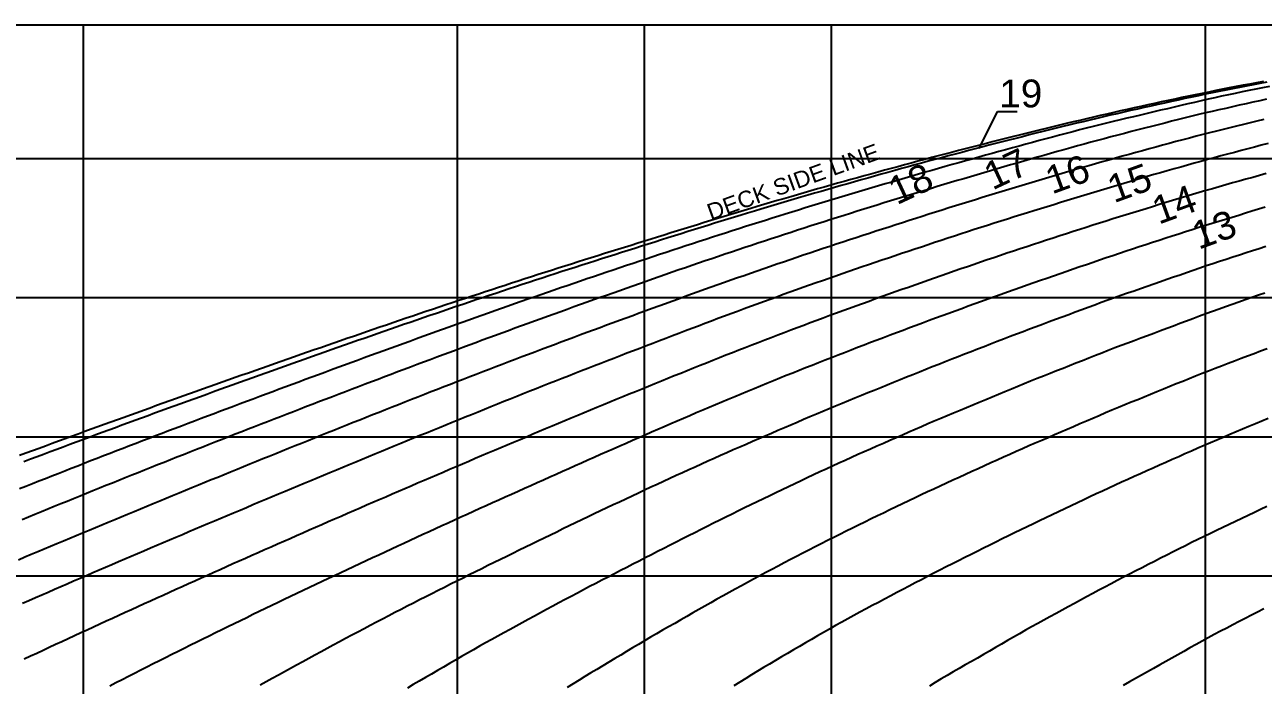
# Model space of a CAD drawing. Header units: millimetres. Extents: x 219888 to 472088, y 91183 to 209983.
# Drawn here: x 239116 to 256928, y 131847 to 141339 of the extents above; entities that cross this region are included whole.
import ezdxf

# ---------------------------------------------------------------- set-up
doc = ezdxf.new("R2010")
doc.units = ezdxf.units.MM
doc.layers.add('Waterlines', color=7, linetype='Continuous')
doc.layers.add('网格线和标注', color=7, linetype='Continuous')
doc.styles.get("Standard").update_dxf_attribs({"font": 'arial.ttf', "height": 600})

msp = doc.modelspace()

# ---------------------------------------------------------------- linework, layer by layer
at = {"layer": 'Waterlines', "color": 135}
for points in [[(256932.704, 140524.446), (256833.514, 140506.106), (256735.534, 140487.776), (256638.324, 140469.386), (256539.174, 140450.416), (256440.254, 140431.276), (256344.264, 140412.486), (256245.544, 140392.936), (256146.284, 140373.046), (256048.774, 140353.276), (255951.604, 140333.356), (255852.924, 140312.906), (255754.004, 140292.206), (255657.334, 140271.776), (255559.754, 140250.966), (255461.024, 140229.726), (255363.634, 140208.616), (255267.254, 140187.556), (255168.254, 140165.766), (255069.754, 140143.936), (254972.644, 140122.276), (254876.424, 140100.676), (254777.574, 140078.356), (254679.944, 140056.186), (254583.734, 140034.196), (254485.794, 140011.676), (254387.684, 139988.946), (254289.684, 139966.076), (254193.114, 139943.356), (254096.454, 139920.436), (253998.434, 139896.996), (253900.894, 139873.476), (253804.114, 139849.956), (253707.234, 139826.216), (253608.894, 139801.926), (253512.644, 139777.976), (253416.254, 139753.826), (253317.704, 139728.966), (253223.704, 139705.136), (253125.224, 139680.046), (253027.854, 139655.146), (252931.274, 139630.376), (252834.724, 139605.536), (252736.924, 139580.316), (252640.584, 139555.436), (252543.814, 139530.406), (252446.564, 139505.276), (252349.564, 139480.336), (252251.214, 139455.176), (252156.064, 139429.986), (252059.604, 139404.176), (251962.504, 139378.066), (251866.094, 139352.066), (251770.634, 139326.246), (251673.974, 139300.046), (251575.924, 139273.406), (251480.974, 139247.546), (251384.364, 139221.166), (251286.874, 139194.476), (251190.374, 139167.966), (251095.254, 139141.736), (250997.814, 139114.746), (250901.514, 139087.936), (250804.704, 139060.846), (250709.844, 139034.136), (250613.724, 139006.916), (250517.314, 138979.456), (250421.004, 138951.846), (250324.854, 138924.146), (250228.364, 138896.216), (250131.904, 138868.176), (250035.544, 138840.066), (249939.864, 138812.046), (249843.954, 138783.846), (249747.934, 138755.506), (249651.564, 138726.946), (249557.914, 138699.076), (249460.954, 138670.096), (249365.864, 138641.526), (249269.614, 138612.476), (249174.154, 138583.526), (249078.664, 138554.436), (248982.894, 138525.136), (248887.374, 138495.786), (248791.654, 138466.276), (248696.044, 138436.696), (248600.584, 138407.076), (248505.144, 138377.386), (248409.714, 138347.656), (248314.114, 138317.826), (248218.524, 138287.986), (248123.014, 138258.166), (248027.664, 138228.416), (247932.174, 138198.656), (247836.934, 138168.996), (247741.104, 138139.156), (247645.434, 138109.346), (247550.324, 138079.696), (247455.004, 138049.926), (247359.334, 138020.006), (247263.664, 137990.016), (247168.414, 137960.076), (247073.084, 137930.046), (246977.614, 137899.886), (246882.414, 137869.736), (246786.894, 137839.406), (246691.424, 137808.996), (246595.724, 137778.436), (246500.364, 137747.886), (246404.974, 137717.236), (246309.424, 137686.456), (246214.284, 137655.706), (246118.904, 137624.786), (246024.944, 137594.246), (245930.534, 137563.466), (245834.824, 137532.156), (245740.134, 137501.106), (245645.074, 137469.836), (245549.344, 137438.256), (245453.924, 137406.686), (245359.084, 137375.216), (245264.264, 137343.656), (245170.214, 137312.266), (245075.964, 137280.726), (244980.424, 137248.666), (244884.914, 137216.526), (244790.444, 137184.646), (244697.304, 137153.146), (244601.864, 137120.776), (244506.784, 137088.466), (244411.294, 137055.946), (244316.934, 137023.746), (244221.804, 136991.216), (244128.704, 136959.316), (244033.084, 136926.506), (243937.914, 136893.786), (243842.784, 136861.026), (243749.814, 136828.956), (243655.174, 136796.266), (243559.994, 136763.346), (243465.954, 136730.756), (243371.974, 136698.156), (243277.344, 136665.266), (243182.204, 136632.166), (243088.304, 136599.436), (242993.904, 136566.496), (242899.524, 136533.516), (242804.284, 136500.186), (242710.294, 136467.246), (242617.004, 136434.516), (242521.744, 136401.036), (242426.584, 136367.556), (242332.344, 136334.356), (242239.344, 136301.546), (242144.354, 136267.996), (242049.594, 136234.476), (241956.704, 136201.586), (241862.074, 136168.036), (241767.124, 136134.326), (241673.014, 136100.866), (241579.404, 136067.556), (241484.844, 136033.856), (241390.014, 136000.026), (241296.044, 135966.456), (241202.264, 135932.906), (241108.244, 135899.236), (241013.114, 135865.126), (240918.464, 135831.146), (240825.924, 135797.876), (240731.444, 135763.876), (240636.524, 135729.656), (240543.524, 135696.096), (240449.804, 135662.226), (240355.154, 135627.976), (240260.454, 135593.666), (240167.304, 135559.866), (240073.184, 135525.676), (239978.994, 135491.416), (239884.494, 135456.996), (239790.444, 135422.696), (239697.944, 135388.916), (239603.104, 135354.226), (239508.584, 135319.616), (239414.384, 135285.076), (239322.534, 135251.346), (239227.974, 135216.566), (239133.704, 135181.836), (239039.114, 135146.936)], [(257016.244, 140453.746), (256918.194, 140433.776), (256820.364, 140413.756), (256722.204, 140393.556), (256624.494, 140373.346), (256526.464, 140352.966), (256428.514, 140332.496), (256330.414, 140311.856), (256232.784, 140291.136), (256134.284, 140269.946), (256036.694, 140247.746), (255939.744, 140224.636), (255842.744, 140201.916), (255745.284, 140179.166), (255647.764, 140156.396), (255550.514, 140133.656), (255452.984, 140110.796), (255355.884, 140087.966), (255258.544, 140065.006), (255161.384, 140041.986), (255063.444, 140018.676), (254966.264, 139995.426), (254869.134, 139972.026), (254771.934, 139948.436), (254674.894, 139924.666), (254577.514, 139900.596), (254480.564, 139876.386), (254383.944, 139852.016), (254286.334, 139827.156), (254189.524, 139802.246), (254092.964, 139777.176), (253996.084, 139751.786), (253899.614, 139726.286), (253802.484, 139700.416), (253705.964, 139674.536), (253609.414, 139648.486), (253513.114, 139622.386), (253416.394, 139596.076), (253319.884, 139569.746), (253223.154, 139543.266), (253127.124, 139516.906), (253030.544, 139490.296), (252934.074, 139463.636), (252837.854, 139436.946), (252741.214, 139410.046), (252645.014, 139383.166), (252548.524, 139356.086), (252452.494, 139329.036), (252355.804, 139301.666), (252260.034, 139274.436), (252163.654, 139246.896), (252067.344, 139219.246), (251971.394, 139191.576), (251875.384, 139163.756), (251779.364, 139135.816), (251683.224, 139107.726), (251587.374, 139079.606), (251491.134, 139051.286), (251395.444, 139023.016), (251299.304, 138994.526), (251203.394, 138966.016), (251107.684, 138937.496), (251011.704, 138908.826), (250915.954, 138880.136), (250820.234, 138851.366), (250724.284, 138822.456), (250628.764, 138793.566), (250532.824, 138764.466), (250437.094, 138735.316), (250341.404, 138706.066), (250246.014, 138676.796), (250150.294, 138647.306), (250054.314, 138617.616), (249959.294, 138588.096), (249863.534, 138558.216), (249767.964, 138528.276), (249672.804, 138498.346), (249577.484, 138468.236), (249481.964, 138437.946), (249386.624, 138407.596), (249291.514, 138377.196), (249196.024, 138346.556), (249100.944, 138315.926), (249005.644, 138285.116), (248910.554, 138254.256), (248815.544, 138223.316), (248720.214, 138192.156), (248625.144, 138160.966), (248530.214, 138129.736), (248435.274, 138098.406), (248340.284, 138066.986), (248245.364, 138035.536), (248150.354, 138004.006), (248055.434, 137972.476), (247960.444, 137940.906), (247865.604, 137909.366), (247770.754, 137877.776), (247675.704, 137846.076), (247580.974, 137814.426), (247486.084, 137782.636), (247390.964, 137750.656), (247296.584, 137718.796), (247201.224, 137686.476), (247107.014, 137654.426), (247012.124, 137622.076), (246917.144, 137589.656), (246822.794, 137557.436), (246727.864, 137524.866), (246633.544, 137492.286), (246539.144, 137459.506), (246444.554, 137426.556), (246350.354, 137393.666), (246255.764, 137360.556), (246161.504, 137327.516), (246067.074, 137294.346), (245972.674, 137261.136), (245878.534, 137227.946), (245783.944, 137194.526), (245689.894, 137161.226), (245595.524, 137127.726), (245501.044, 137094.106), (245406.984, 137060.546), (245312.714, 137026.836), (245218.454, 136993.036), (245124.484, 136959.266), (245030.594, 136925.466), (244936.234, 136891.436), (244842.184, 136857.456), (244748.164, 136823.456), (244653.954, 136789.346), (244560.104, 136755.326), (244466.094, 136721.226), (244372.084, 136687.086), (244278.124, 136652.936), (244183.674, 136618.576), (244090.124, 136584.506), (243996.144, 136550.256), (243902.104, 136515.926), (243807.664, 136481.396), (243713.914, 136447.026), (243619.814, 136412.406), (243526.444, 136377.946), (243432.434, 136343.176), (243338.624, 136308.476), (243244.684, 136273.716), (243150.804, 136238.946), (243057.384, 136204.336), (242963.164, 136169.406), (242869.754, 136134.756), (242775.924, 136099.926), (242682.104, 136065.066), (242588.254, 136030.156), (242494.764, 135995.336), (242400.854, 135960.316), (242307.044, 135925.276), (242213.494, 135890.276), (242119.714, 135855.126), (242026.054, 135819.956), (241932.584, 135784.786), (241838.944, 135749.486), (241745.324, 135714.136), (241651.784, 135678.746), (241558.094, 135643.236), (241464.814, 135607.826), (241371.484, 135572.336), (241277.634, 135536.606), (241184.144, 135500.966), (241090.674, 135465.296), (240997.554, 135429.726), (240904.104, 135393.996), (240810.394, 135358.146), (240716.904, 135322.346), (240623.514, 135286.556), (240530.274, 135250.806), (240436.754, 135214.916), (240343.184, 135178.966), (240249.614, 135142.976), (240156.364, 135106.866), (240063.044, 135070.196), (239970.504, 135033.906), (239877.044, 134997.236), (239784.184, 134960.806), (239691.014, 134924.226), (239597.794, 134887.596), (239505.194, 134851.196), (239412.114, 134814.566), (239318.584, 134777.716), (239225.684, 134741.076), (239132.704, 134704.356), (239039.774, 134667.576)], [(256980.204, 140514.336), (256881.184, 140495.706), (256781.934, 140476.816), (256684.614, 140458.076), (256587.114, 140439.086), (256488.024, 140419.566), (256389.994, 140400.046), (256292.104, 140380.336), (256194.604, 140360.486), (256095.634, 140340.126), (255997.254, 140319.676), (255900.814, 140299.416), (255802.344, 140278.526), (255704.534, 140257.586), (255607.424, 140236.596), (255509.204, 140215.176), (255411.074, 140193.586), (255314.044, 140172.066), (255215.964, 140150.126), (255118.934, 140128.256), (255020.804, 140105.956), (254922.804, 140083.526), (254826.064, 140061.226), (254728.054, 140038.466), (254630.844, 140015.736), (254534.754, 139993.116), (254436.834, 139969.916), (254338.424, 139946.446), (254241.624, 139923.206), (254144.984, 139899.866), (254047.534, 139876.176), (253949.574, 139852.216), (253852.614, 139828.366), (253756.364, 139804.546), (253658.844, 139780.266), (253561.314, 139755.856), (253463.824, 139731.306), (253368.094, 139707.076), (253270.674, 139682.286), (253173.384, 139657.386), (253077.754, 139632.786), (252980.554, 139607.656), (252883.374, 139582.396), (252785.854, 139556.916), (252689.674, 139531.666), (252592.924, 139506.136), (252496.414, 139480.546), (252399.004, 139454.596), (252303.194, 139428.946), (252207.054, 139403.086), (252110.334, 139376.956), (252012.884, 139350.506), (251916.534, 139324.236), (251820.904, 139298.046), (251724.094, 139271.436), (251627.584, 139244.786), (251530.814, 139217.956), (251434.224, 139191.076), (251337.874, 139164.156), (251241.544, 139137.136), (251145.914, 139110.216), (251048.984, 139082.836), (250952.594, 139055.506), (250856.564, 139028.166), (250759.934, 139000.546), (250665.124, 138973.336), (250568.804, 138945.576), (250472.504, 138917.706), (250376.234, 138889.716), (250280.014, 138861.606), (250183.854, 138833.386), (250087.564, 138804.986), (249991.954, 138776.656), (249896.114, 138748.126), (249799.854, 138719.336), (249704.944, 138690.826), (249609.394, 138661.986), (249513.184, 138632.816), (249417.794, 138603.766), (249321.744, 138574.386), (249226.284, 138545.066), (249131.224, 138515.756), (249035.254, 138486.036), (248939.474, 138456.266), (248844.414, 138426.606), (248748.724, 138396.646), (248653.304, 138366.666), (248557.664, 138336.536), (248462.274, 138306.406), (248367.014, 138276.266), (248271.954, 138246.156), (248177.124, 138216.106), (248081.334, 138185.756), (247985.804, 138155.506), (247890.414, 138125.326), (247794.964, 138095.136), (247699.354, 138064.886), (247603.674, 138034.586), (247508.374, 138004.376), (247413.054, 137974.106), (247316.954, 137943.526), (247222.694, 137913.466), (247127.934, 137883.186), (247032.104, 137852.476), (246937.094, 137821.946), (246841.634, 137791.186), (246746.474, 137760.396), (246651.324, 137729.486), (246555.814, 137698.286), (246460.404, 137666.966), (246365.144, 137635.596), (246270.994, 137604.556), (246175.094, 137573.006), (246080.744, 137542.056), (245985.834, 137510.856), (245890.304, 137479.286), (245795.684, 137447.826), (245700.904, 137416.146), (245605.644, 137384.196), (245510.754, 137352.266), (245416.404, 137320.426), (245321.994, 137288.496), (245227.194, 137256.356), (245132.554, 137224.186), (245037.204, 137191.706), (244943.034, 137159.546), (244848.174, 137127.066), (244754.084, 137094.766), (244658.824, 137061.976), (244563.894, 137029.236), (244469.784, 136996.686), (244375.954, 136964.166), (244281.104, 136931.226), (244186.094, 136898.166), (244091.334, 136865.126), (243997.984, 136832.516), (243903.454, 136799.446), (243808.694, 136766.246), (243713.924, 136733.006), (243619.874, 136699.966), (243525.204, 136666.656), (243431.494, 136633.646), (243336.494, 136600.136), (243241.964, 136566.736), (243147.864, 136533.456), (243053.934, 136500.176), (242959.574, 136466.696), (242865.054, 136433.106), (242771.774, 136399.916), (242677.384, 136366.276), (242582.454, 136332.386), (242488.474, 136298.796), (242394.274, 136265.076), (242300.254, 136231.376), (242205.524, 136197.376), (242111.564, 136163.606), (242018.514, 136130.126), (241923.454, 136095.896), (241829.004, 136061.836), (241734.474, 136027.716), (241641.724, 135994.206), (241547.424, 135960.106), (241452.554, 135925.776), (241359.044, 135891.896), (241265.194, 135857.866), (241171.234, 135823.756), (241076.744, 135789.396), (240982.484, 135755.066), (240888.584, 135720.806), (240795.424, 135686.756), (240701.214, 135652.246), (240606.334, 135617.416), (240512.594, 135582.926), (240419.624, 135548.656), (240325.284, 135513.806), (240231.304, 135479.026), (240138.144, 135444.486), (240044.034, 135409.526), (239950.444, 135374.716), (239857.124, 135339.966), (239762.124, 135304.566), (239668.544, 135269.656), (239575.374, 135234.876), (239481.314, 135199.746), (239387.454, 135164.656), (239292.984, 135129.336), (239199.754, 135094.466), (239104.914, 135059.026)], [(256975.244, 140270.466), (256877.174, 140248.586), (256780.084, 140226.806), (256682.874, 140204.906), (256584.634, 140182.706), (256486.514, 140160.496), (256389.094, 140138.476), (256291.584, 140116.636), (256193.404, 140095.056), (256096.874, 140072.716), (255999.294, 140049.076), (255902.444, 140025.226), (255805.134, 140001.026), (255708.384, 139976.806), (255611.214, 139952.336), (255513.884, 139927.696), (255417.544, 139903.206), (255320.324, 139878.376), (255223.034, 139853.416), (255126.664, 139828.586), (255029.334, 139803.386), (254932.434, 139778.166), (254836.114, 139752.966), (254738.854, 139727.356), (254641.784, 139701.616), (254546.094, 139676.056), (254449.094, 139649.956), (254351.554, 139623.506), (254256.114, 139597.426), (254159.944, 139570.946), (254062.914, 139544.036), (253966.604, 139517.126), (253869.864, 139489.916), (253774.334, 139462.876), (253677.994, 139435.446), (253581.654, 139407.886), (253484.954, 139380.096), (253389.404, 139352.546), (253292.784, 139324.596), (253197.274, 139296.876), (253100.874, 139268.796), (253004.594, 139240.666), (252909.174, 139212.686), (252813.344, 139184.486), (252717.174, 139156.086), (252620.934, 139127.556), (252524.874, 139098.956), (252429.124, 139070.346), (252333.674, 139041.696), (252237.734, 139012.786), (252141.574, 138983.676), (252046.134, 138954.666), (251950.394, 138925.436), (251855.514, 138896.376), (251759.154, 138866.766), (251663.184, 138837.176), (251567.814, 138807.686), (251472.524, 138778.156), (251376.604, 138748.356), (251281.204, 138718.656), (251185.804, 138688.906), (251090.294, 138659.076), (250994.604, 138629.146), (250898.914, 138599.136), (250803.304, 138569.046), (250708.134, 138538.986), (250612.514, 138508.646), (250517.054, 138478.216), (250421.614, 138447.636), (250327.524, 138417.336), (250232.094, 138386.466), (250136.804, 138355.506), (250041.054, 138324.286), (249946.434, 138293.346), (249851.574, 138262.256), (249756.164, 138230.936), (249661.424, 138199.786), (249566.214, 138168.446), (249470.244, 138136.846), (249375.984, 138105.516), (249281.354, 138073.586), (249186.774, 138041.596), (249092.104, 138009.506), (248997.334, 137977.326), (248902.234, 137944.966), (248807.144, 137912.546), (248712.104, 137880.036), (248618.424, 137847.866), (248523.784, 137815.216), (248428.794, 137782.306), (248334.504, 137749.476), (248239.724, 137716.346), (248145.384, 137683.276), (248051.324, 137650.246), (247957.094, 137617.146), (247862.444, 137583.886), (247768.064, 137550.706), (247673.604, 137517.446), (247579.494, 137484.256), (247484.764, 137450.796), (247390.154, 137417.296), (247296.414, 137384.026), (247202.894, 137350.746), (247107.834, 137316.836), (247013.724, 137283.196), (246919.344, 137249.376), (246824.744, 137215.396), (246730.674, 137181.526), (246636.084, 137147.366), (246542.574, 137113.506), (246448.604, 137079.376), (246355.444, 137045.456), (246260.204, 137010.726), (246166.674, 136976.566), (246072.414, 136942.116), (245978.694, 136907.796), (245884.184, 136873.086), (245790.744, 136838.666), (245697.044, 136804.086), (245603.114, 136769.346), (245509.064, 136734.496), (245415.594, 136699.806), (245321.644, 136664.866), (245228.794, 136630.286), (245134.674, 136595.176), (245040.694, 136560.066), (244946.944, 136524.986), (244853.184, 136489.846), (244759.824, 136454.806), (244665.864, 136419.496), (244571.844, 136384.146), (244479.104, 136349.236), (244385.054, 136313.806), (244291.124, 136278.396), (244197.664, 136243.146), (244103.814, 136207.716), (244010.114, 136172.326), (243916.464, 136136.926), (243823.304, 136101.516), (243729.324, 136065.606), (243636.064, 136029.926), (243542.854, 135994.226), (243449.984, 135958.626), (243356.394, 135922.706), (243262.384, 135886.586), (243169.124, 135850.726), (243076.344, 135815.006), (242981.904, 135778.596), (242889.704, 135743.026), (242795.764, 135706.716), (242702.724, 135670.716), (242609.554, 135634.596), (242515.594, 135598.126), (242422.494, 135561.926), (242329.484, 135525.706), (242235.984, 135489.256), (242143.474, 135453.146), (242049.904, 135416.586), (241956.384, 135380.016), (241863.754, 135343.746), (241770.254, 135307.106), (241677.334, 135270.666), (241583.844, 135233.976), (241490.194, 135197.216), (241396.844, 135160.446), (241304.564, 135123.786), (241211.844, 135086.886), (241118.714, 135049.776), (241025.794, 135012.716), (240932.884, 134975.636), (240840.044, 134938.556), (240747.114, 134901.406), (240654.234, 134864.236), (240561.664, 134827.166), (240468.304, 134789.736), (240375.714, 134752.576), (240283.004, 134715.316), (240189.804, 134677.806), (240097.294, 134640.496), (240004.634, 134603.056), (239911.424, 134565.326), (239818.754, 134527.726), (239725.744, 134489.916), (239633.664, 134452.386), (239540.654, 134414.396), (239448.074, 134376.496), (239355.234, 134338.416), (239263.014, 134300.496), (239170.324, 134262.316), (239077.354, 134223.946)], [(256935.174, 139977.846), (256837.534, 139954.016), (256741.504, 139930.456), (256643.594, 139906.356), (256545.884, 139882.286), (256449.114, 139858.516), (256351.994, 139834.946), (256254.254, 139811.456), (256156.864, 139787.426), (256060.244, 139762.716), (255963.474, 139737.436), (255866.734, 139711.866), (255770.314, 139686.176), (255673.444, 139660.206), (255576.764, 139634.156), (255480.314, 139608.046), (255383.884, 139581.836), (255286.714, 139555.316), (255191.114, 139529.126), (255094.134, 139502.456), (254997.974, 139475.896), (254901.254, 139449.076), (254804.784, 139422.196), (254708.414, 139395.216), (254612.444, 139368.186), (254515.844, 139340.826), (254419.654, 139313.406), (254323.494, 139285.826), (254226.944, 139257.946), (254131.384, 139230.166), (254035.114, 139202.006), (253938.714, 139173.626), (253843.044, 139145.296), (253747.114, 139116.726), (253651.074, 139087.986), (253555.434, 139059.236), (253459.734, 139030.356), (253363.694, 139001.266), (253267.994, 138972.206), (253172.254, 138943.046), (253076.394, 138913.766), (252980.904, 138884.536), (252885.114, 138855.126), (252789.244, 138825.626), (252693.724, 138796.146), (252598.224, 138766.596), (252502.484, 138736.866), (252406.984, 138707.106), (252311.394, 138677.186), (252215.964, 138647.136), (252120.684, 138616.886), (252024.624, 138586.136), (251929.844, 138555.586), (251834.644, 138524.836), (251739.364, 138494.136), (251644.064, 138463.516), (251548.604, 138432.866), (251453.774, 138402.366), (251358.384, 138371.616), (251263.504, 138340.926), (251167.924, 138309.876), (251072.684, 138278.786), (250977.644, 138247.606), (250882.864, 138216.366), (250787.754, 138184.886), (250692.874, 138153.356), (250597.914, 138121.676), (250502.934, 138089.876), (250407.924, 138057.936), (250313.104, 138025.946), (250218.224, 137993.816), (250123.424, 137961.586), (250028.554, 137929.216), (249934.304, 137896.936), (249839.554, 137864.376), (249744.514, 137831.606), (249649.804, 137798.846), (249555.684, 137766.176), (249461.224, 137733.286), (249366.724, 137700.276), (249272.204, 137667.146), (249178.024, 137633.986), (249083.304, 137600.466), (248988.504, 137566.756), (248894.484, 137533.176), (248800.844, 137499.596), (248706.384, 137465.606), (248612.934, 137431.896), (248518.554, 137397.766), (248424.234, 137363.616), (248330.044, 137329.476), (248235.744, 137295.266), (248141.694, 137261.106), (248046.994, 137226.686), (247953.684, 137192.546), (247859.694, 137158.086), (247766.034, 137123.716), (247672.184, 137089.266), (247578.064, 137054.676), (247484.184, 137020.156), (247390.104, 136985.526), (247296.184, 136950.906), (247202.194, 136916.186), (247109.034, 136881.706), (247014.644, 136846.676), (246920.804, 136811.756), (246826.954, 136776.726), (246733.194, 136741.626), (246639.624, 136706.506), (246546.114, 136671.326), (246452.344, 136635.986), (246358.854, 136600.696), (246264.994, 136565.226), (246171.304, 136529.786), (246077.154, 136494.116), (245983.974, 136458.706), (245890.574, 136423.006), (245797.214, 136387.156), (245703.814, 136351.196), (245610.284, 136315.136), (245517.014, 136279.126), (245423.804, 136243.086), (245330.664, 136207.026), (245237.784, 136171.026), (245143.864, 136134.566), (245050.894, 136098.416), (244957.394, 136061.996), (244864.154, 136025.586), (244770.634, 135988.986), (244677.824, 135952.586), (244584.254, 135915.806), (244491.384, 135879.226), (244398.284, 135842.506), (244305.154, 135805.726), (244211.684, 135768.806), (244118.954, 135732.146), (244025.924, 135695.276), (243933.004, 135658.326), (243840.104, 135621.266), (243747.534, 135584.276), (243654.234, 135546.926), (243561.334, 135509.706), (243468.494, 135472.486), (243375.684, 135435.246), (243282.914, 135398.006), (243190.004, 135360.676), (243096.824, 135323.226), (243003.904, 135285.856), (242911.384, 135248.626), (242818.414, 135211.186), (242725.274, 135173.646), (242632.214, 135136.086), (242539.674, 135098.656), (242447.004, 135061.066), (242354.264, 135023.346), (242261.234, 134985.436), (242169.004, 134947.866), (242076.304, 134910.106), (241983.714, 134872.366), (241891.544, 134834.746), (241798.584, 134796.766), (241706.064, 134758.916), (241613.134, 134720.856), (241520.594, 134682.916), (241427.774, 134644.796), (241335.654, 134606.926), (241243.264, 134568.916), (241150.384, 134530.666), (241057.934, 134492.566), (240964.984, 134454.246), (240872.214, 134415.966), (240780.624, 134378.166), (240687.804, 134339.846), (240595.454, 134301.696), (240502.614, 134263.336), (240410.264, 134225.156), (240317.774, 134186.906), (240225.104, 134148.546), (240132.094, 134109.846), (240040.354, 134071.556), (239947.464, 134032.776), (239855.984, 133994.576), (239763.574, 133955.976), (239670.894, 133917.256), (239578.694, 133878.716), (239486.364, 133840.116), (239393.934, 133801.446), (239301.804, 133762.896), (239209.544, 133724.256), (239117.254, 133685.586), (239024.684, 133646.766)], [(256997.524, 139632.186), (256900.294, 139606.906), (256803.774, 139581.776), (256707.064, 139556.526), (256610.284, 139531.146), (256513.504, 139505.626), (256416.794, 139479.976), (256320.144, 139454.156), (256223.484, 139428.146), (256126.974, 139401.946), (256030.454, 139375.516), (255934.074, 139348.886), (255837.574, 139322.016), (255741.294, 139295.006), (255645.184, 139267.856), (255548.774, 139240.456), (255452.514, 139212.926), (255356.404, 139185.276), (255260.194, 139157.456), (255163.774, 139129.406), (255067.794, 139101.326), (254971.834, 139073.106), (254876.064, 139044.776), (254779.864, 139016.146), (254684.374, 138987.536), (254588.284, 138958.546), (254492.094, 138929.326), (254396.994, 138900.286), (254300.964, 138870.866), (254205.324, 138841.546), (254109.334, 138812.196), (254014.064, 138783.146), (253918.234, 138753.926), (253822.374, 138724.656), (253726.874, 138695.406), (253631.354, 138666.026), (253535.794, 138636.476), (253440.214, 138606.746), (253344.384, 138576.776), (253249.294, 138546.866), (253153.724, 138516.656), (253058.504, 138486.406), (252963.264, 138456.016), (252867.704, 138425.396), (252772.554, 138394.766), (252677.344, 138363.986), (252582.324, 138333.146), (252487.094, 138302.106), (252392.114, 138271.016), (252297.024, 138239.766), (252201.764, 138208.316), (252107.024, 138176.916), (252012.014, 138145.306), (251917.064, 138113.636), (251822.114, 138081.866), (251727.124, 138050.006), (251632.534, 138018.226), (251537.204, 137986.146), (251442.364, 137954.206), (251347.494, 137922.266), (251252.574, 137890.456), (251157.884, 137858.446), (251063.314, 137825.926), (250968.844, 137793.216), (250874.534, 137760.436), (250779.764, 137727.406), (250685.444, 137694.436), (250591.024, 137661.356), (250496.514, 137628.156), (250402.344, 137594.976), (250307.714, 137561.526), (250213.634, 137528.146), (250119.564, 137494.616), (250024.974, 137460.726), (249930.734, 137426.796), (249836.854, 137392.806), (249742.974, 137358.636), (249648.744, 137324.166), (249554.884, 137289.666), (249461.104, 137255.056), (249367.064, 137220.246), (249273.104, 137185.356), (249179.524, 137150.506), (249085.724, 137115.466), (248991.914, 137080.306), (248898.614, 137045.226), (248804.934, 137009.886), (248711.054, 136974.346), (248617.744, 136938.926), (248524.074, 136903.266), (248430.714, 136867.656), (248337.174, 136831.916), (248243.804, 136796.206), (248150.004, 136760.306), (248056.424, 136724.476), (247962.934, 136688.716), (247869.454, 136652.976), (247776.134, 136617.206), (247682.934, 136581.336), (247589.344, 136545.216), (247496.204, 136509.166), (247402.674, 136472.896), (247309.584, 136436.736), (247216.574, 136400.536), (247122.974, 136364.046), (247029.814, 136327.676), (246936.914, 136291.336), (246843.634, 136254.776), (246750.354, 136218.146), (246657.314, 136181.536), (246564.174, 136144.786), (246471.194, 136108.016), (246378.234, 136071.176), (246284.744, 136034.066), (246192.034, 135997.196), (246098.944, 135960.136), (246006.114, 135923.056), (245913.184, 135885.686), (245820.554, 135848.276), (245727.834, 135810.756), (245635.184, 135773.216), (245542.384, 135735.586), (245449.624, 135697.956), (245357.014, 135660.376), (245264.424, 135622.786), (245171.414, 135585.006), (245078.704, 135547.346), (244986.114, 135509.706), (244893.074, 135471.856), (244800.554, 135434.116), (244708.024, 135396.136), (244615.424, 135358.016), (244522.924, 135319.896), (244430.594, 135281.836), (244338.064, 135243.676), (244245.694, 135205.566), (244153.124, 135167.366), (244060.444, 135129.116), (243967.904, 135090.906), (243875.404, 135052.706), (243782.864, 135014.456), (243690.684, 134976.346), (243598.274, 134938.106), (243505.654, 134899.756), (243413.014, 134861.356), (243320.764, 134823.066), (243228.104, 134784.556), (243135.984, 134746.226), (243043.594, 134707.746), (242951.114, 134669.166), (242859.014, 134630.706), (242766.454, 134592.026), (242674.284, 134553.476), (242581.914, 134514.826), (242489.464, 134476.116), (242397.404, 134437.556), (242305.164, 134398.906), (242212.654, 134360.136), (242120.414, 134321.466), (242028.264, 134282.816), (241935.874, 134244.066), (241843.504, 134205.296), (241751.264, 134166.566), (241659.014, 134127.756), (241566.574, 134088.706), (241474.674, 134049.726), (241382.714, 134010.636), (241290.624, 133971.446), (241198.714, 133932.316), (241106.514, 133893.056), (241014.524, 133853.876), (240922.664, 133814.746), (240830.294, 133775.386), (240738.404, 133736.226), (240646.434, 133697.026), (240554.064, 133657.656), (240462.234, 133618.516), (240369.764, 133579.086), (240277.464, 133539.716), (240185.484, 133500.066), (240094.004, 133460.336), (240002.624, 133420.626), (239910.804, 133380.716), (239819.044, 133340.826), (239727.284, 133300.916), (239635.514, 133260.996), (239544.044, 133221.186), (239451.844, 133181.046), (239360.224, 133141.136), (239268.414, 133101.126), (239176.834, 133061.176), (239085.184, 133021.156)], [(256969.934, 139200.596), (256873.324, 139173.196), (256777.614, 139146.456), (256680.504, 139119.596), (256584.574, 139093.016), (256488.494, 139066.156), (256391.874, 139038.826), (256296.044, 139011.386), (256200.084, 138983.586), (256104.064, 138955.456), (256008.194, 138927.096), (255912.964, 138898.736), (255816.424, 138869.816), (255720.564, 138840.976), (255625.044, 138812.136), (255528.754, 138782.976), (255433.724, 138754.106), (255337.614, 138724.846), (255242.394, 138695.786), (255146.844, 138666.556), (255050.804, 138637.116), (254955.834, 138607.946), (254859.744, 138578.346), (254763.744, 138548.626), (254668.674, 138518.316), (254573.644, 138488.056), (254478.494, 138457.686), (254383.674, 138427.356), (254288.494, 138396.836), (254192.914, 138366.106), (254097.814, 138335.436), (254002.694, 138304.676), (253907.214, 138273.706), (253812.434, 138242.846), (253717.204, 138211.736), (253622.454, 138180.666), (253527.294, 138149.326), (253432.404, 138117.926), (253337.404, 138086.346), (253242.544, 138054.656), (253147.704, 138022.846), (253053.084, 137990.996), (252958.374, 137958.996), (252863.174, 137926.716), (252768.824, 137894.626), (252674.084, 137862.296), (252579.514, 137829.916), (252484.614, 137797.326), (252390.474, 137764.896), (252295.544, 137732.056), (252200.964, 137698.966), (252106.904, 137665.746), (252012.994, 137632.566), (251918.634, 137599.196), (251824.274, 137565.776), (251730.114, 137532.386), (251635.824, 137498.906), (251541.884, 137465.496), (251447.674, 137431.916), (251353.324, 137398.216), (251259.244, 137364.526), (251165.184, 137330.726), (251070.814, 137296.686), (250976.714, 137262.566), (250883.354, 137228.546), (250788.984, 137193.966), (250694.804, 137159.256), (250601.504, 137124.676), (250507.454, 137089.616), (250413.984, 137054.596), (250319.994, 137019.236), (250226.564, 136983.986), (250133.094, 136948.656), (250039.454, 136913.186), (249946.274, 136877.766), (249852.984, 136842.176), (249759.684, 136806.406), (249666.214, 136770.406), (249573.144, 136734.376), (249479.554, 136697.966), (249386.474, 136661.576), (249293.434, 136625.046), (249200.684, 136588.506), (249107.444, 136551.676), (249014.484, 136514.876), (248921.424, 136477.956), (248828.444, 136440.996), (248735.354, 136403.896), (248642.704, 136366.596), (248549.804, 136328.976), (248457.394, 136291.556), (248364.614, 136253.956), (248272.124, 136216.466), (248179.214, 136178.766), (248087.114, 136141.356), (247994.524, 136103.696), (247901.514, 136065.806), (247808.784, 136027.966), (247716.184, 135990.096), (247623.724, 135952.206), (247531.164, 135914.206), (247438.714, 135876.166), (247346.274, 135838.066), (247253.934, 135799.946), (247161.434, 135761.716), (247068.764, 135723.356), (246976.264, 135685.026), (246884.194, 135646.806), (246792.024, 135608.396), (246699.714, 135569.706), (246607.444, 135530.926), (246515.224, 135492.096), (246423.494, 135453.456), (246331.144, 135414.546), (246239.184, 135375.786), (246147.014, 135336.926), (246054.904, 135298.086), (245962.614, 135259.176), (245870.284, 135220.266), (245777.684, 135181.256), (245685.754, 135142.286), (245594.304, 135103.246), (245502.424, 135063.956), (245410.564, 135024.646), (245318.474, 134985.226), (245226.544, 134945.876), (245134.584, 134906.516), (245042.544, 134867.126), (244950.664, 134827.826), (244858.804, 134788.566), (244766.344, 134749.086), (244674.584, 134709.876), (244582.644, 134670.496), (244491.144, 134631.176), (244399.244, 134591.536), (244307.234, 134551.756), (244215.464, 134512.026), (244124.114, 134472.436), (244032.124, 134432.556), (243940.214, 134392.696), (243848.514, 134352.936), (243756.814, 134313.206), (243664.924, 134273.406), (243572.854, 134233.496), (243481.394, 134193.786), (243389.964, 134153.976), (243298.224, 134113.916), (243206.774, 134073.866), (243115.194, 134033.666), (243023.644, 133993.416), (242932.394, 133953.246), (242840.464, 133912.746), (242748.974, 133872.436), (242657.684, 133832.206), (242565.934, 133791.796), (242474.524, 133751.526), (242382.984, 133711.136), (242291.484, 133670.646), (242200.274, 133630.136), (242108.724, 133589.346), (242017.644, 133548.656), (241926.114, 133507.696), (241834.914, 133466.836), (241743.424, 133425.816), (241652.464, 133384.996), (241561.134, 133343.996), (241470.064, 133303.116), (241378.564, 133262.056), (241287.234, 133221.076), (241196.134, 133180.096), (241105.014, 133138.906), (241014.074, 133097.626), (240923.024, 133056.166), (240832.434, 133014.856), (240741.004, 132973.126), (240650.224, 132931.656), (240559.464, 132890.176), (240468.094, 132848.406), (240377.194, 132806.846), (240286.214, 132765.246), (240195.124, 132723.606), (240104.064, 132681.996), (240013.204, 132640.406), (239922.574, 132598.676), (239831.774, 132556.716), (239741.044, 132514.696), (239650.504, 132472.736), (239559.824, 132430.686), (239469.114, 132388.606), (239378.454, 132346.536), (239287.564, 132304.366), (239196.814, 132262.266), (239106.284, 132220.286)], [(256958.464, 138716.716), (256862.704, 138687.726), (256766.614, 138658.566), (256671.064, 138629.496), (256575.374, 138600.346), (256479.484, 138571.086), (256383.754, 138541.856), (256287.964, 138512.626), (256192.024, 138483.526), (256096.674, 138454.196), (256000.994, 138423.766), (255905.744, 138393.246), (255811.154, 138362.806), (255715.834, 138332.036), (255620.764, 138301.256), (255525.404, 138270.306), (255430.304, 138239.356), (255335.184, 138208.316), (255239.894, 138177.136), (255145.234, 138146.066), (255049.864, 138114.666), (254955.204, 138083.376), (254860.274, 138051.856), (254764.914, 138020.046), (254669.944, 137988.156), (254575.414, 137956.226), (254480.464, 137923.946), (254385.484, 137891.456), (254290.854, 137858.896), (254196.854, 137826.386), (254102.294, 137793.526), (254007.574, 137760.516), (253912.784, 137727.456), (253818.194, 137694.586), (253723.864, 137662.036), (253629.294, 137629.426), (253534.804, 137596.636), (253440.174, 137563.466), (253346.094, 137530.216), (253251.304, 137496.506), (253157.664, 137463.066), (253063.444, 137429.286), (252969.454, 137395.486), (252875.174, 137361.476), (252781.094, 137327.436), (252687.014, 137293.316), (252593.034, 137259.126), (252498.854, 137224.786), (252405.214, 137190.536), (252311.234, 137156.076), (252217.014, 137121.416), (252123.074, 137086.736), (252029.674, 137052.166), (251935.584, 137017.226), (251841.724, 136982.256), (251748.174, 136947.296), (251654.544, 136912.196), (251560.644, 136876.876), (251466.954, 136841.516), (251373.464, 136806.106), (251279.864, 136770.496), (251186.544, 136734.806), (251093.104, 136698.866), (250999.544, 136662.616), (250906.294, 136626.266), (250813.224, 136589.866), (250719.804, 136553.376), (250626.674, 136517.106), (250533.224, 136480.696), (250440.154, 136444.336), (250347.424, 136407.916), (250254.264, 136371.116), (250161.024, 136334.016), (250068.474, 136296.936), (249975.584, 136259.516), (249882.744, 136221.926), (249790.044, 136184.226), (249696.954, 136146.206), (249605.004, 136108.506), (249512.254, 136070.326), (249419.994, 136032.206), (249327.194, 135993.716), (249234.644, 135955.166), (249142.574, 135916.646), (249050.364, 135877.896), (248958.214, 135838.986), (248866.194, 135799.956), (248774.264, 135760.796), (248681.844, 135721.246), (248590.244, 135681.906), (248498.464, 135642.366), (248406.134, 135602.486), (248314.674, 135562.896), (248222.434, 135522.916), (248130.764, 135483.146), (248038.954, 135443.116), (247947.364, 135402.966), (247856.034, 135362.856), (247764.454, 135322.586), (247672.724, 135282.216), (247581.174, 135241.886), (247489.824, 135201.596), (247398.004, 135161.056), (247306.564, 135120.636), (247215.304, 135080.246), (247123.344, 135039.506), (247032.114, 134999.036), (246940.504, 134958.356), (246848.854, 134917.616), (246757.224, 134876.816), (246666.244, 134836.056), (246575.404, 134795.236), (246484.094, 134754.196), (246392.864, 134713.196), (246301.754, 134672.246), (246210.244, 134631.126), (246118.954, 134590.106), (246027.554, 134549.046), (245935.944, 134507.916), (245844.734, 134467.006), (245753.594, 134426.166), (245662.404, 134384.826), (245571.664, 134343.516), (245480.674, 134302.056), (245389.474, 134260.486), (245298.524, 134219.026), (245207.474, 134177.516), (245116.094, 134135.866), (245025.314, 134094.526), (244933.884, 134052.936), (244842.724, 134011.616), (244751.694, 133969.996), (244660.904, 133928.096), (244570.314, 133886.186), (244479.814, 133844.276), (244388.934, 133802.156), (244298.134, 133760.066), (244207.124, 133717.856), (244116.624, 133675.866), (244025.754, 133633.696), (243934.674, 133591.406), (243843.494, 133549.036), (243753.294, 133506.556), (243662.984, 133464.046), (243572.464, 133421.426), (243482.194, 133378.896), (243391.624, 133336.186), (243300.814, 133293.326), (243210.464, 133250.616), (243120.034, 133207.806), (243030.084, 133165.106), (242939.244, 133121.786), (242848.854, 133078.446), (242758.844, 133035.036), (242668.614, 132991.396), (242578.564, 132948.056), (242488.494, 132904.866), (242397.844, 132861.306), (242308.004, 132817.916), (242218.034, 132774.256), (242127.974, 132730.366), (242038.644, 132686.706), (241948.504, 132642.556), (241858.734, 132598.506), (241768.974, 132554.376), (241679.064, 132510.076), (241589.544, 132465.836), (241499.794, 132421.206), (241409.954, 132376.146), (241320.574, 132331.656), (241230.954, 132287.126), (241141.674, 132242.696), (241051.944, 132197.906), (240962.254, 132152.956), (240872.934, 132107.996), (240784.064, 132063.016), (240694.914, 132017.656), (240605.784, 131972.136), (240516.684, 131926.466), (240427.594, 131880.706), (240338.514, 131834.876)], [(256966.244, 138152.056), (256871.474, 138121.436), (256775.844, 138090.506), (256680.984, 138059.796), (256585.944, 138028.996), (256490.504, 137998.046), (256395.334, 137967.136), (256300.214, 137936.206), (256205.004, 137905.186), (256109.754, 137873.976), (256015.034, 137841.366), (255920.894, 137808.556), (255826.524, 137775.816), (255731.914, 137743.016), (255637.764, 137710.376), (255543.344, 137677.626), (255448.584, 137644.726), (255354.104, 137611.886), (255259.704, 137579.016), (255165.314, 137546.096), (255070.844, 137513.066), (254976.534, 137479.986), (254882.194, 137446.766), (254787.834, 137413.356), (254693.504, 137379.676), (254599.424, 137345.726), (254505.414, 137311.366), (254411.314, 137276.546), (254317.654, 137241.586), (254223.804, 137206.596), (254130.194, 137172.056), (254036.134, 137137.566), (253942.464, 137103.216), (253848.904, 137068.746), (253754.994, 137033.926), (253661.514, 136999.036), (253567.714, 136963.766), (253473.824, 136928.226), (253380.764, 136892.766), (253287.434, 136857.036), (253193.784, 136821.046), (253100.674, 136785.156), (253007.354, 136749.096), (252914.054, 136712.966), (252820.764, 136676.766), (252727.754, 136640.626), (252634.204, 136604.206), (252541.074, 136567.916), (252447.614, 136531.446), (252354.624, 136495.136), (252260.964, 136458.546), (252168.104, 136421.706), (252075.294, 136384.556), (251983.014, 136347.546), (251890.024, 136310.186), (251797.134, 136272.806), (251704.614, 136235.516), (251611.814, 136198.056), (251519.264, 136160.626), (251426.434, 136123.006), (251333.694, 136085.346), (251241.084, 136047.636), (251148.494, 136009.816), (251056.234, 135972.006), (250963.344, 135933.786), (250871.184, 135895.736), (250778.454, 135857.316), (250686.234, 135818.956), (250593.734, 135780.336), (250501.364, 135741.626), (250409.204, 135702.846), (250316.914, 135663.836), (250224.694, 135624.636), (250133.014, 135585.376), (250041.004, 135545.696), (249949.424, 135506.226), (249857.634, 135466.676), (249765.784, 135427.076), (249673.584, 135387.276), (249582.104, 135347.706), (249490.504, 135307.996), (249398.474, 135267.966), (249306.634, 135227.846), (249215.074, 135187.606), (249123.794, 135147.216), (249032.504, 135106.546), (248941.344, 135065.676), (248850.204, 135024.586), (248758.964, 134983.246), (248668.104, 134941.936), (248576.954, 134900.366), (248486.174, 134858.896), (248395.044, 134817.206), (248304.264, 134775.616), (248212.854, 134733.696), (248122.044, 134692.006), (248030.724, 134649.996), (247940.854, 134607.786), (247850.284, 134565.216), (247759.894, 134522.686), (247669.294, 134480.006), (247579.094, 134437.466), (247488.554, 134394.696), (247398.234, 134351.946), (247307.724, 134308.996), (247217.484, 134266.036), (247127.024, 134222.826), (247036.574, 134179.476), (246946.454, 134136.136), (246856.234, 134092.626), (246766.204, 134049.136), (246676.514, 134005.556), (246586.684, 133961.726), (246497.064, 133917.936), (246406.844, 133873.836), (246317.174, 133829.986), (246227.384, 133786.066), (246137.404, 133742.036), (246047.564, 133698.056), (245957.604, 133653.996), (245867.384, 133609.666), (245778.514, 133565.426), (245688.754, 133520.776), (245599.384, 133476.306), (245510.014, 133431.836), (245420.494, 133387.256), (245330.624, 133342.476), (245241.394, 133297.966), (245151.514, 133253.046), (245061.924, 133208.066), (244972.814, 133162.836), (244883.964, 133117.566), (244794.904, 133072.276), (244705.894, 133026.926), (244616.974, 132981.466), (244527.634, 132935.596), (244438.904, 132889.806), (244349.954, 132843.636), (244261.374, 132797.406), (244172.704, 132750.936), (244084.244, 132704.426), (243995.904, 132657.866), (243907.064, 132610.966), (243818.414, 132564.206), (243730.194, 132517.626), (243642.144, 132470.446), (243553.914, 132422.916), (243466.204, 132375.556), (243378.234, 132327.946), (243290.314, 132280.286), (243202.424, 132232.546), (243114.854, 132184.856), (243026.644, 132136.686), (242939.114, 132088.656), (242851.324, 132040.166), (242763.734, 131991.456), (242676.354, 131942.706), (242589.144, 131894.276), (242501.684, 131845.936)], [(256953.404, 137484.036), (256859.054, 137450.896), (256764.674, 137417.746), (256670.444, 137384.656), (256575.974, 137351.476), (256481.584, 137318.316), (256387.304, 137285.186), (256292.914, 137251.976), (256198.324, 137218.646), (256103.724, 137185.156), (256010.114, 137150.496), (255917.004, 137115.316), (255823.524, 137080.126), (255729.894, 137044.926), (255636.394, 137009.806), (255542.704, 136974.626), (255448.924, 136939.446), (255355.484, 136904.416), (255261.654, 136869.256), (255167.974, 136834.166), (255074.404, 136799.166), (254980.544, 136764.086), (254886.824, 136729.166), (254792.714, 136694.026), (254699.974, 136657.666), (254606.994, 136620.976), (254514.154, 136584.286), (254421.284, 136547.556), (254328.424, 136510.826), (254235.364, 136473.996), (254142.344, 136437.196), (254049.244, 136400.366), (253956.104, 136363.526), (253863.214, 136326.796), (253770.234, 136290.076), (253676.894, 136253.266), (253583.494, 136216.626), (253490.764, 136179.616), (253398.584, 136141.706), (253306.194, 136103.526), (253213.934, 136065.336), (253121.594, 136027.066), (253029.044, 135988.676), (252936.744, 135950.356), (252844.444, 135912.026), (252752.054, 135873.626), (252659.924, 135835.316), (252567.244, 135796.746), (252474.964, 135758.316), (252382.564, 135719.786), (252290.194, 135681.186), (252197.614, 135642.006), (252106.474, 135602.146), (252014.844, 135562.366), (251923.204, 135522.586), (251831.664, 135482.806), (251739.884, 135442.866), (251648.314, 135402.946), (251556.744, 135362.926), (251465.094, 135322.766), (251373.184, 135282.386), (251281.974, 135242.156), (251190.294, 135201.556), (251099.094, 135160.946), (251007.914, 135120.116), (250916.794, 135079.056), (250825.504, 135037.676), (250734.504, 134996.166), (250643.774, 134954.516), (250552.724, 134912.436), (250461.994, 134870.236), (250371.364, 134827.786), (250281.164, 134785.256), (250190.654, 134742.286), (250100.464, 134699.186), (250010.214, 134655.826), (249920.134, 134612.446), (249829.874, 134569.036), (249739.804, 134525.836), (249649.614, 134482.536), (249559.844, 134439.256), (249469.854, 134395.586), (249379.904, 134351.616), (249290.184, 134307.456), (249200.814, 134263.216), (249111.144, 134218.636), (249021.484, 134173.896), (248931.974, 134129.066), (248842.484, 134084.116), (248753.554, 134039.326), (248664.174, 133994.176), (248574.964, 133948.996), (248485.864, 133903.756), (248396.654, 133858.356), (248307.494, 133812.876), (248218.524, 133767.416), (248129.404, 133721.826), (248040.444, 133676.266), (247951.514, 133630.706), (247862.644, 133585.146), (247773.524, 133539.446), (247684.354, 133493.706), (247595.594, 133448.156), (247506.154, 133402.236), (247417.184, 133356.366), (247329.144, 133310.216), (247240.734, 133263.676), (247152.254, 133217.026), (247063.774, 133170.346), (246975.414, 133123.696), (246886.904, 133076.936), (246798.514, 133030.196), (246710.034, 132983.356), (246621.544, 132936.416), (246533.104, 132889.146), (246445.484, 132841.536), (246357.794, 132793.436), (246270.164, 132745.256), (246182.734, 132697.126), (246095.254, 132648.916), (246007.524, 132600.506), (245919.724, 132552.006), (245832.404, 132503.676), (245744.934, 132455.076), (245657.804, 132406.226), (245570.824, 132356.906), (245483.874, 132307.216), (245397.514, 132257.656), (245310.774, 132207.766), (245223.854, 132157.706), (245137.354, 132107.836), (245050.854, 132057.936), (244963.834, 132007.696), (244877.494, 131957.836), (244790.764, 131907.466), (244704.614, 131856.876), (244618.764, 131806.206)], [(256983.774, 136682.806), (256890.124, 136647.436), (256796.854, 136612.196), (256703.084, 136576.726), (256609.594, 136541.336), (256515.864, 136505.806), (256422.504, 136470.336), (256329.194, 136434.786), (256235.524, 136398.936), (256142.054, 136362.896), (256048.924, 136326.526), (255956.314, 136289.586), (255863.764, 136252.156), (255771.034, 136214.486), (255678.514, 136176.866), (255586.014, 136139.226), (255493.144, 136101.436), (255400.384, 136063.686), (255308.074, 136026.126), (255215.114, 135988.306), (255122.724, 135950.726), (255030.344, 135913.166), (254937.514, 135875.446), (254844.844, 135837.876), (254751.894, 135799.876), (254660.684, 135760.716), (254568.554, 135721.096), (254476.584, 135681.516), (254384.704, 135641.956), (254292.844, 135602.396), (254200.994, 135562.846), (254109.214, 135523.316), (254017.544, 135483.826), (253925.534, 135444.196), (253833.684, 135404.636), (253742.054, 135365.166), (253649.944, 135325.496), (253557.704, 135285.786), (253465.364, 135245.916), (253374.624, 135205.226), (253283.584, 135164.296), (253192.374, 135123.226), (253101.574, 135082.266), (253010.454, 135041.106), (252919.154, 134999.776), (252828.364, 134958.606), (252737.284, 134917.226), (252646.414, 134875.836), (252555.414, 134834.286), (252463.984, 134792.416), (252373.594, 134750.866), (252282.474, 134708.796), (252191.894, 134666.756), (252101.164, 134624.366), (252010.794, 134581.876), (251920.424, 134539.106), (251830.194, 134496.126), (251739.904, 134452.866), (251649.664, 134409.416), (251559.324, 134365.796), (251469.044, 134322.276), (251379.144, 134279.306), (251288.884, 134236.286), (251198.734, 134192.876), (251109.224, 134149.166), (251019.694, 134104.946), (250929.934, 134060.296), (250840.364, 134015.476), (250751.284, 133970.696), (250661.924, 133925.566), (250572.664, 133880.296), (250483.644, 133834.966), (250394.624, 133789.446), (250305.784, 133743.796), (250216.444, 133697.656), (250127.904, 133651.656), (250039.154, 133605.276), (249950.994, 133558.906), (249862.474, 133512.066), (249774.394, 133465.156), (249686.004, 133417.806), (249597.934, 133370.346), (249510.264, 133322.846), (249422.324, 133274.956), (249334.464, 133226.906), (249246.854, 133178.766), (249159.434, 133130.466), (249071.844, 133081.806), (248984.734, 133033.136), (248897.674, 132984.206), (248810.304, 132934.826), (248723.644, 132885.566), (248636.664, 132835.866), (248550.064, 132786.166), (248463.384, 132736.236), (248376.784, 132686.196), (248290.034, 132635.916), (248203.484, 132585.616), (248117.224, 132535.346), (248030.664, 132484.716), (247944.754, 132434.166), (247858.574, 132383.106), (247772.584, 132332.066), (247686.724, 132280.966), (247600.764, 132229.616), (247515.274, 132178.356), (247429.454, 132126.686), (247344.114, 132075.076), (247258.534, 132023.116), (247173.254, 131971.176), (247087.714, 131918.946), (247002.574, 131866.866), (246917.094, 131814.496)], [(256999.254, 135680.286), (256907.164, 135641.766), (256815.044, 135603.186), (256722.694, 135564.496), (256630.674, 135525.936), (256538.134, 135487.136), (256445.954, 135448.496), (256353.474, 135409.756), (256261.104, 135371.106), (256168.984, 135332.326), (256077.414, 135292.406), (255986.134, 135252.116), (255894.844, 135211.676), (255803.254, 135171.036), (255712.304, 135130.636), (255620.594, 135089.866), (255529.274, 135049.246), (255437.484, 135008.406), (255346.534, 134967.936), (255254.924, 134927.186), (255163.494, 134886.536), (255072.244, 134845.926), (254980.554, 134804.886), (254889.724, 134763.736), (254798.864, 134722.006), (254708.354, 134680.006), (254617.764, 134637.726), (254527.404, 134595.406), (254436.594, 134552.766), (254346.174, 134510.246), (254255.794, 134467.686), (254165.104, 134424.956), (254074.674, 134382.316), (253984.314, 134339.696), (253893.904, 134297.076), (253802.834, 134254.196), (253712.444, 134211.606), (253622.304, 134168.736), (253532.414, 134125.356), (253442.674, 134081.576), (253352.854, 134037.476), (253263.194, 133993.296), (253173.724, 133949.086), (253084.134, 133904.726), (252994.354, 133860.186), (252904.574, 133815.576), (252815.394, 133771.186), (252725.924, 133726.566), (252636.634, 133681.956), (252546.784, 133636.966), (252457.534, 133592.166), (252368.514, 133547.336), (252278.994, 133502.016), (252189.914, 133456.536), (252100.844, 133410.326), (252012.364, 133363.586), (251924.264, 133316.946), (251835.704, 133270.406), (251747.214, 133224.016), (251658.654, 133177.566), (251570.264, 133131.116), (251481.844, 133084.486), (251393.424, 133037.666), (251305.014, 132990.616), (251216.904, 132943.436), (251128.874, 132895.946), (251041.184, 132848.246), (250953.554, 132800.176), (250865.814, 132751.666), (250778.554, 132703.046), (250691.194, 132653.996), (250604.204, 132604.806), (250517.244, 132555.296), (250430.504, 132505.596), (250343.844, 132455.636), (250256.964, 132405.256), (250170.774, 132355.006), (250084.694, 132304.556), (249998.714, 132253.886), (249912.324, 132202.686), (249826.534, 132151.536), (249740.414, 132099.876), (249655.124, 132048.396), (249569.634, 131996.466), (249484.654, 131944.516), (249399.314, 131892.016), (249314.124, 131839.286)], [(256981.304, 134413.436), (256891.314, 134371.206), (256800.594, 134328.546), (256710.394, 134286.066), (256619.814, 134243.336), (256529.224, 134200.556), (256438.894, 134157.836), (256348.234, 134114.886), (256257.854, 134071.966), (256167.644, 134028.736), (256077.754, 133984.966), (255988.234, 133940.916), (255898.574, 133896.456), (255809.174, 133851.836), (255719.714, 133806.946), (255630.784, 133762.096), (255541.364, 133716.806), (255452.344, 133671.556), (255363.084, 133626.046), (255274.374, 133580.726), (255185.054, 133535.016), (255095.724, 133489.246), (255007.004, 133443.736), (254917.834, 133397.956), (254828.934, 133352.296), (254740.094, 133306.086), (254652.164, 133258.586), (254564.244, 133211.036), (254476.644, 133163.626), (254388.544, 133115.926), (254300.644, 133068.316), (254212.794, 133020.716), (254124.744, 132972.996), (254036.694, 132925.256), (253948.884, 132877.616), (253860.944, 132829.866), (253772.954, 132782.026), (253685.354, 132734.196), (253597.754, 132685.766), (253510.694, 132636.706), (253423.884, 132587.186), (253337.044, 132537.406), (253250.554, 132487.726), (253163.794, 132437.826), (253077.154, 132387.936), (252990.454, 132337.986), (252903.734, 132288.006), (252817.234, 132238.156), (252730.214, 132187.996), (252643.814, 132138.216), (252557.164, 132088.286), (252470.484, 132038.106), (252384.024, 131987.576), (252298.184, 131936.886), (252212.294, 131885.796), (252126.594, 131834.576)], [(256935.144, 132944.786), (256846.234, 132898.906), (256757.484, 132853.036), (256668.644, 132807.016), (256580.014, 132760.996), (256491.024, 132714.656), (256402.554, 132668.446), (256314.084, 132622.086), (256225.124, 132575.266), (256137.024, 132528.576), (256048.524, 132480.556), (255961.884, 132431.696), (255875.124, 132382.826), (255788.014, 132333.836), (255700.814, 132284.836), (255613.694, 132235.916), (255526.374, 132186.896), (255439.094, 132137.926), (255351.814, 132088.976), (255264.564, 132040.066), (255177.444, 131991.256), (255089.994, 131942.296), (255002.764, 131893.466), (254915.164, 131844.166)]]:
    msp.add_lwpolyline(points, dxfattribs=at)
at = {"layer": '网格线和标注', "color": 0}
for p, q in [((236017.754, 141339.386), (458092.724, 141339.386)), ((236017.754, 139419.386), (458092.724, 139419.386)), ((236017.754, 137419.386), (458092.724, 137419.386)), ((236017.754, 135419.386), (458092.724, 135419.386)), ((236017.754, 133419.386), (458092.724, 133419.386))]:
    msp.add_line(p, q, dxfattribs=at)
at = {"layer": '网格线和标注'}
for p, q in [((239954.694, 141339.386), (239954.694, 125419.386)), ((245333.944, 141339.386), (245333.944, 125419.386)), ((248023.569, 141339.386), (248023.569, 125419.386)), ((250713.194, 141339.386), (250713.194, 125419.386)), ((256092.444, 141339.386), (256092.444, 125419.386))]:
    msp.add_line(p, q, dxfattribs=at)
at = {"layer": '网格线和标注', "color": 11}
for p, q in [((252842.593, 139559.81), (253108.463, 140091.17)), ((253108.463, 140091.17), (253388.704, 140091.17))]:
    msp.add_line(p, q, dxfattribs=at)

# ---------------------------------------------------------------- texts
msp.add_text('19', height=400, dxfattribs=at).set_placement((253130.019, 140152.206))
msp.add_text('DECK SIDE LINE', height=236.59604, rotation=19.9663142, dxfattribs=at).set_placement((248982.894, 138525.136))
at = {"layer": '网格线和标注', "color": 0}
for s, rotation, p in [('17', 25, (253033.467, 138955.883)), ('16', 20, (253888.334, 138899.1)), ('18', 25, (251657.362, 138743.456)), ('15', 20, (254779.864, 138772.526)), ('14', 20, (255423.829, 138464.662)), ('13', 20, (255997.329, 138104.171))]:
    msp.add_text(s, height=400, rotation=rotation, dxfattribs=at).set_placement(p)

doc.saveas('drawing.dxf')
